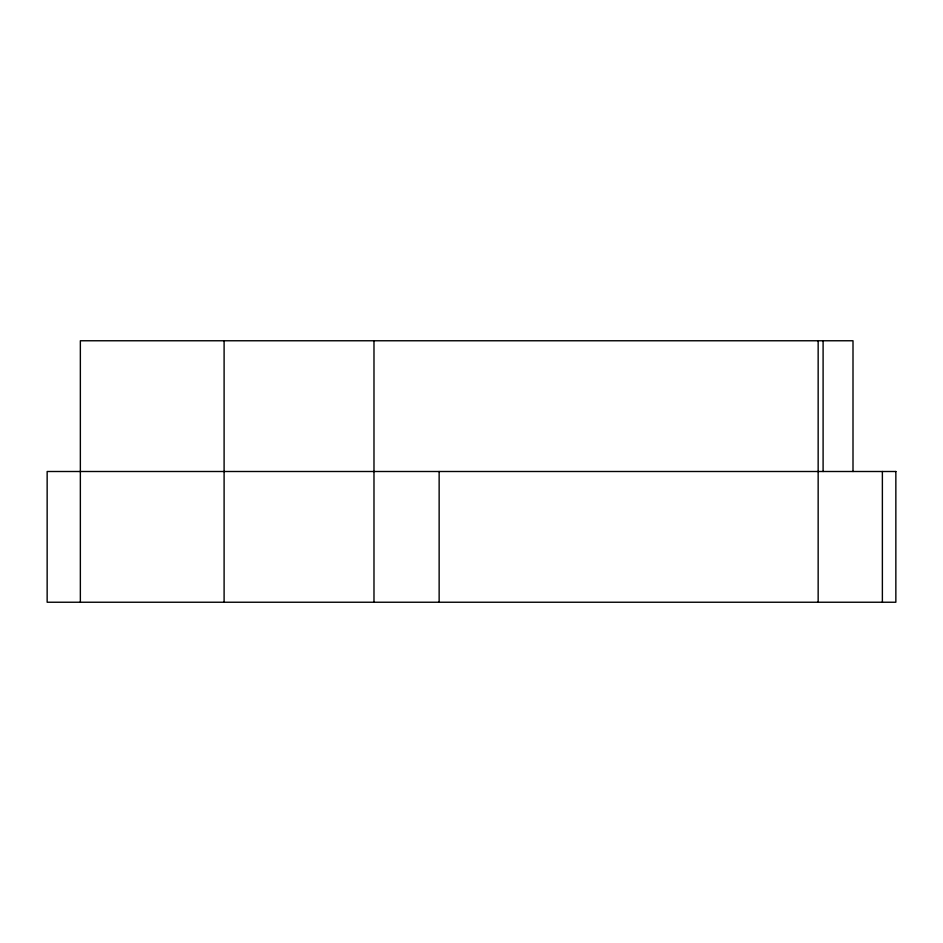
<?xml version="1.0" encoding="UTF-8"?>
<svg xmlns="http://www.w3.org/2000/svg" width="943" height="943" viewBox="0 0 943 943"><rect width="100%" height="100%" fill="white"/><g stroke="black" fill="none" stroke-linecap="round" stroke-linejoin="round"><path stroke-width="1.41" d="M882.377 471.5L882.377 602.235M853.002 471.5L853.002 340.765L80.355 340.765L80.355 602.235M823.098 340.765L823.098 471.5M818.159 340.765L818.159 602.235M439.143 471.5L439.143 602.235M373.982 340.765L373.982 602.235M224.104 340.765L224.104 602.235M895.85 471.5L47.15 471.5L47.15 602.235L895.85 602.235L895.85 471.5"/></g></svg>
